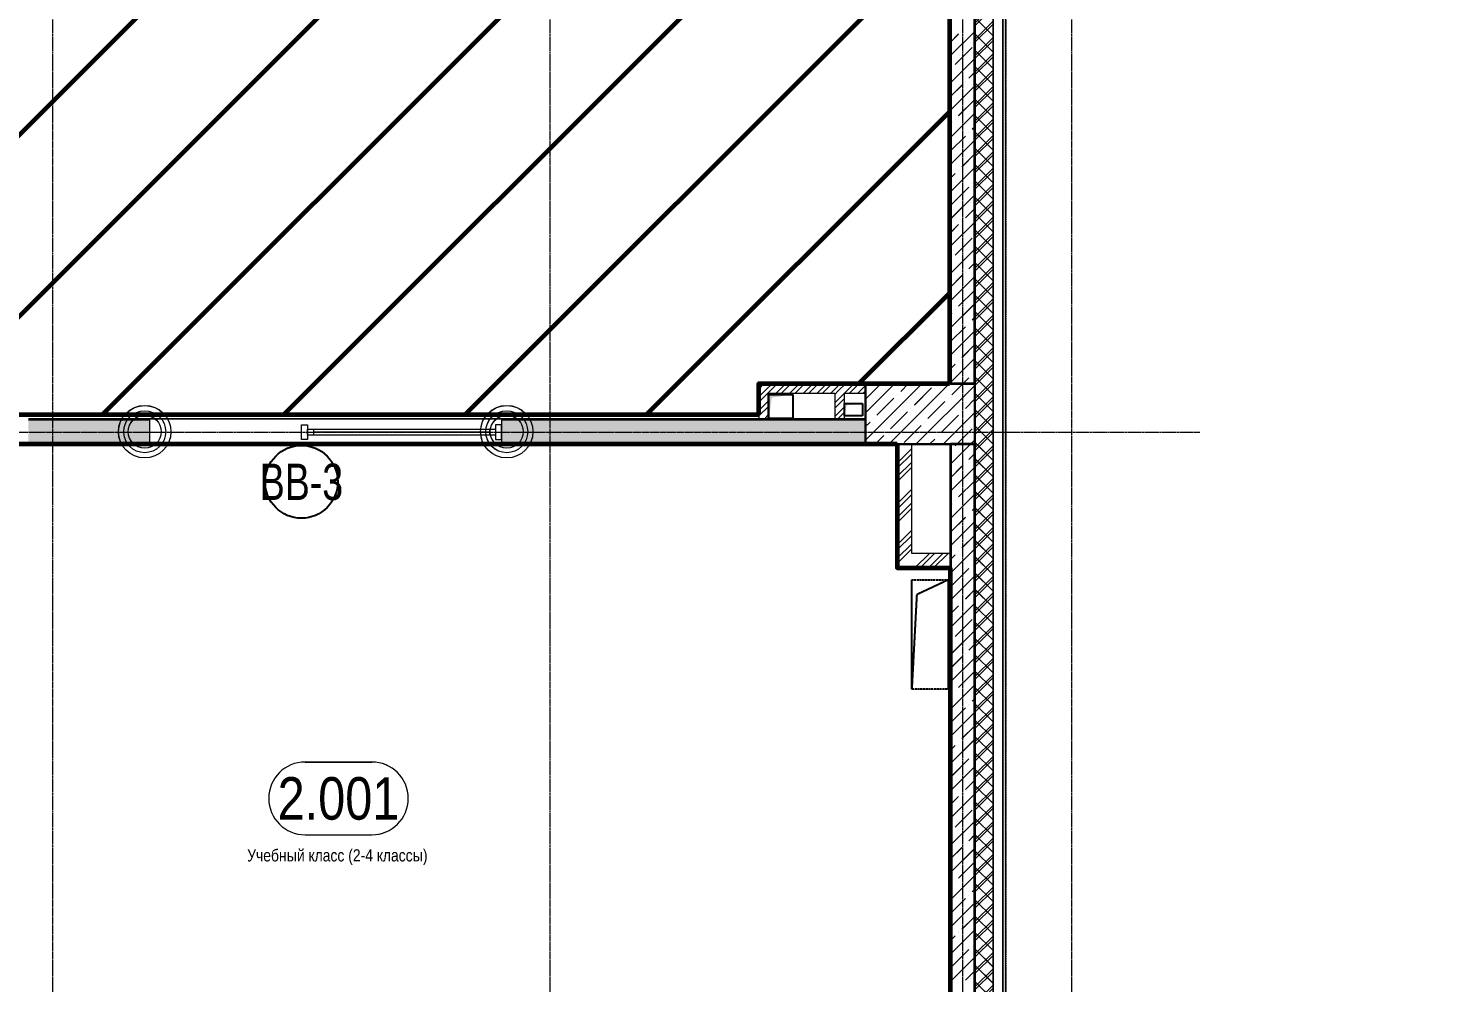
# Model space of a CAD drawing. Header units: millimetres. Extents: x 470010 to 1231400, y -134005 to 421770.
# Drawn here: x 692774 to 704503, y -76850 to -68983 of the extents above; entities that cross this region are included whole.
import ezdxf
from ezdxf.enums import TextEntityAlignment as Align

# ---------------------------------------------------------------- set-up
doc = ezdxf.new("R2010")
doc.units = ezdxf.units.MM
for name, pattern in [('CENTER2', [28.575, 19.05, -3.175, 3.175, -3.175]), ('DASHED', [19.05, 12.7, -6.35]), ('HIDDEN', [9.525, 6.35, -3.175]), ('HIDDEN2', [4.7625, 3.175, -1.5875])]:
    doc.linetypes.add(name, pattern=pattern)
doc.layers.get('Defpoints').update_dxf_attribs({"color": 140})
for name, color, linetype, lineweight in [('0) шп потолок', 3, 'Continuous', 60), ('АР_Area', 5, 'Continuous', 5), ('АР_Витраж', 4, 'Continuous', 13), ('АР_Витраж марка', 140, 'Continuous', 9), ('АР_Колонны', 70, 'Continuous', 30), ('АР_Стены ЖБ', 7, 'Continuous', 35), ('АР_Стены кирпич', 32, 'Continuous', 20), ('АР_Стены ПЕНОблок', 52, 'Continuous', 20), ('АР_Тонкая', 254, 'Continuous', 5), ('АР_Утеплитель', 31, 'Continuous', 0), ('АР_Штриховка', 8, 'Continuous', 0)]:
    doc.layers.add(name, color=color, linetype=linetype, lineweight=lineweight)
doc.layers.add('АР_Делит', color=120, linetype='Continuous', lineweight=0, plot=False)
doc.layers.add('РД_Проем', color=230, linetype='Continuous', lineweight=0, plot=False)
doc.layers.add('РД_Витраж_вн', color=7, linetype='Continuous', true_color=0x148aff)
doc.layers.add('РД_Оси_100', color=7, linetype='Continuous', lineweight=0, true_color=0x525252)
doc.layers.add('РД_проем_инж перемыч_фахверк', color=7, linetype='Continuous', lineweight=18, true_color=0xff1f1f)
doc.styles.add('Arial_09', font='ARIALN.TTF', dxfattribs={"width": 0.9})
doc.styles.add('style1', font='ARIALN.TTF')
pattern_1 = [(45, (602274.53, -216024.49), (-56.1266, 56.1266), [])]
pattern_2 = [(45, (-63444.08, -115658.25), (-56.1266, 56.1266), [])]

# ---------------------------------------------------------------- blocks, each defined once
blk = doc.blocks.new('СОШ_2200_АР_ОСИ_М100_28.05.24')
at = {"layer": 'АР_Делит', "color": 251, "linetype": 'DASHED', "true_color": 0x636466}
blk.add_lwpolyline([(114955, 135155), (114955, -355), (93595.036, -355), (93595.036, 13855), (94145, 13855), (94145, 68320), (66055, 68320), (66055, 13857.73), (83455, 13857.73), (83455, -355), (45245, -355), (45245, 13145), (44695, 13145), (44695, 26755), (45245, 26755), (45245, 68320), (20455, 68320), (20455, 26755), (27955, 26755), (27955, 13145), (-355, 13145), (-355, 100855)], dxfattribs=at)
at = {"layer": 'РД_Оси_100', "color": 251, "linetype": 'CENTER2', "true_color": 0x636466}
for p, q in [((20100, -6155), (20100, 139938.679)), ((24200, -6155), (24200, 139938.679)), ((27600, -6155), (27600, 139938.679)), ((-5954.958, 21300), (29555, 21300))]:
    blk.add_line(p, q, dxfattribs=at)
blk.add_lwpolyline([(28500, -6155), (28500, 139938.679)], dxfattribs=at)
blk = doc.blocks.new('MOK-МаркаПом_овал_ареал')
for p, q in [((-2.75, 3), (2.75, 3)), ((-2.75, -3), (2.75, -3))]:
    blk.add_line(p, q)
for centre, radius, start, end in [((-2.75, 0), 3, 90, 270), ((2.75, 0), 3, 270, 90), ((-3.75, 0), 3.5, 0, 0.001)]:
    blk.add_arc(centre, radius, start, end)
at = {"color": 0, "style": 'style1'}
blk.add_attdef('АР-ПОМЕЩЕНИЕ:НОМЕР', text='', height=3.5, dxfattribs=at).set_placement((0, 0), align=Align.MIDDLE)
at = {"layer": 'Defpoints', "color": 2, "style": 'style1'}
blk.add_attdef('АР-ПОМЕЩЕНИЕ:НАИМЕНОВАНИЕ', text='', height=1, dxfattribs=at).set_placement((-0.09, -4.81), align=Align.MIDDLE)
blk = doc.blocks.new('МаркаВитража1')
at = {"layer": 'Defpoints'}
blk.add_circle((0, 0), 3, dxfattribs=at)
at = {"color": 0, "linetype": 'ByBlock', "lineweight": -2, "style": 'Arial_09', "width": 0.9}
blk.add_attdef('АР-ОКНО:НАИМЕНОВАНИЕ', text='', height=3, dxfattribs=at).set_placement((0, 0), align=Align.MIDDLE)
blk = doc.blocks.new('A$C9108343f')
at = {"layer": 'АР_Штриховка', "linetype": 'Continuous', "lineweight": 0, "true_color": 0x000000}
h = blk.add_hatch(dxfattribs=at)
h.set_pattern_fill('ANSI37', color=18, scale=30, angle=-360, style=0)
h.set_pattern_definition([(45, (-63444.08, -115658.25), (-67.35192, 67.35192), []), (135, (-63444.08, -115658.25), (-67.35192, -67.35192), [])])
h.paths.add_polyline_path([(35005, 32755), (34855, 32755), (34855, 20155), (35005, 20005)], flags=0)
h = blk.add_hatch(dxfattribs=at)
h.set_pattern_fill('_U', color=18, angle=-360, style=0, pattern_type=0)
h.set_pattern_definition([(7e-12, (-63444.0831, -115658.2497), (4e-17, 1), [])])
h.paths.add_polyline_path([(35110, 32755), (35085, 32755), (35085, 19925), (35110, 19900)], flags=0)
at = {"layer": 'АР_Штриховка', "linetype": 'Continuous', "lineweight": 0, "ltscale": 0.5, "true_color": 0x000000}
h = blk.add_hatch(dxfattribs=at)
h.set_pattern_fill('ANSI31', color=18, scale=25, angle=-360, style=0)
h.set_pattern_definition(pattern_2)
h.paths.add_polyline_path([(33156, 28375), (33076, 28455), (33076, 28165), (33156, 28165)], flags=0)
h = blk.add_hatch(dxfattribs=at)
h.set_pattern_fill('ANSI31', color=18, scale=25, style=0)
h.set_pattern_definition([(45, (-63444.08, -115658.25), (-56.1266, 56.1266), [])])
h.paths.add_polyline_path([(33955, 28375), (33955, 28455), (33700, 28455), (33727, 28395), (33780, 28375)], flags=0)
h.paths.add_polyline_path([(33700, 28375), (33727, 28395), (33700, 28455), (33076, 28455), (33156, 28375)], flags=0)
h = blk.add_hatch(dxfattribs=at)
h.set_pattern_fill('ANSI31', color=18, scale=25, angle=-360, style=0)
h.set_pattern_definition(pattern_2)
h.paths.add_polyline_path([(33780, 28375), (33727, 28395), (33700, 28375), (33700, 28165), (33780, 28165)], flags=0)
at = {"layer": 'АР_Штриховка', "linetype": 'Continuous', "lineweight": 0, "true_color": 0x000000}
h = blk.add_hatch(dxfattribs=at)
h.set_pattern_fill('AR-CONC', color=18, angle=45, style=0)
h.set_pattern_definition([(95, (-63444.08, -115658.25), (140.09465, 117.55338), [19.05, -209.55]), (40, (-63444.08, -115658.25), (-160.01845, 110.17673), [15.24, -167.64058]), (145.45144, (-63432.4, -115648.45), (-19.9238, 227.7301), [16.19, -178.09024]), (91.1842, (-63480, -115622.33), (221.41024, 161.9534), [28.575, -314.325]), (141.63556, (-63461.55, -115608.83), (-7.0866, 342.82676), [24.28502, -267.1356]), (36.18415, (-63480, -115622.33), (-7.0866, 342.82676), [22.85997, -251.45973]), (66, (-63453.06, -115613.35), (179.51998, 34.89515), [19.05, -209.55]), (11, (-63453.06, -115613.35), (-86.53993, 173.9412), [15.24, -167.64]), (116.45144, (-63438.1, -115610.44), (92.98005, 208.83634), [16.19, -178.08994]), (82.5, (-63444.08, -115658.25), (-57.60547, 61.973414), [0, -165.608, 0, -170.18, 0, -168.275]), (52.5, (-63444.08, -115658.25), (-23.589727, 118.087), [0, -97.028, 0, -161.798, 0, -64.135]), (12.5, (-63484.135, -115698.3), (99.927863, 91.826196), [0, -63.5, 0, -198.12, 0, -262.89]), (2.5, (-63502.1, -115716.26), (86.763904, 122.72239), [0, -82.55, 0, -131.572, 0, -186.69])])
h.paths.add_polyline_path([(27055, 28155), (27055, 27955), (28055, 27955), (28055, 28155)], flags=0)
h.paths.add_polyline_path([(30955, 28155), (30955, 27955), (33955, 27955), (33955, 28155)], flags=0)
h = blk.add_hatch(dxfattribs=at)
h.set_pattern_fill('ANSI32', color=18, scale=25, style=0)
h.set_pattern_definition([(45, (-63444.08, -115658.25), (-168.3798, 168.3798), []), (45, (-63331.83, -115658.25), (-168.3798, 168.3798), [])])
h.paths.add_polyline_path([(34215, 26935), (34335, 27055), (34335, 27955), (34215, 27955)], flags=0)
h = blk.add_hatch(dxfattribs=at)
h.set_pattern_fill('ANSI32', color=18, scale=25, angle=360, style=0)
h.set_pattern_definition([(45, (-63444.08, -115658.25), (-168.3798, 168.3798), []), (45, (-63331.83, -115658.25), (-168.3798, 168.3798), [])])
h.paths.add_polyline_path([(34655, 26935), (34655, 27055), (34335, 27055), (34215, 26935)], flags=0)
at = {"color": 18, "linetype": 'Continuous', "true_color": 0x000000}
for p, q in [((33156, 28166), (33156, 28366)), ((33156, 28366), (33356, 28366)), ((33156, 28166), (33156, 28366)), ((33156, 28366), (33356, 28366)), ((33356, 28366), (33356, 28166)), ((33356, 28366), (33356, 28166)), ((33780, 28190), (33780, 28290)), ((33780, 28290), (33930, 28290)), ((33780, 28190), (33780, 28290)), ((33780, 28290), (33930, 28290)), ((33930, 28290), (33930, 28190)), ((33930, 28290), (33930, 28190)), ((33356, 28166), (33156, 28166)), ((33356, 28166), (33156, 28166)), ((33930, 28190), (33780, 28190)), ((33930, 28190), (33780, 28190))]:
    blk.add_line(p, q, dxfattribs=at)
at = {"color": 18, "linetype": 'HIDDEN', "ltscale": 0.07, "true_color": 0x000000}
for p, q in [((34335, 26836), (34635, 26836)), ((34335, 25936), (34335, 26836)), ((34335, 26836), (34635, 26836)), ((34335, 25936), (34335, 26836)), ((34635, 26836), (34376, 26714)), ((34635, 26836), (34376, 26714)), ((34635, 26836), (34635, 25936)), ((34635, 26836), (34635, 25936)), ((34376, 26714), (34335, 25936)), ((34376, 26714), (34335, 25936)), ((34635, 25936), (34335, 25936)), ((34635, 25936), (34335, 25936))]:
    blk.add_line(p, q, dxfattribs=at)
at = {"color": 18, "linetype": 'Continuous', "true_color": 0x000000}
for points in [[(33156, 28166), (33156, 28366), (33182, 28339), (33356, 28366)], [(33156, 28166), (33156, 28366), (33182, 28339), (33356, 28366)], [(33780, 28190), (33780, 28290), (33800, 28276), (33930, 28290)], [(33780, 28190), (33780, 28290), (33800, 28276), (33930, 28290)]]:
    blk.add_solid(points, dxfattribs=at)
at = {"layer": '0) шп потолок'}
for points in [[(34645, 32155), (34645, 28455)], [(33076, 28198), (33076, 28455), (34645, 28455)], [(33076, 28198), (18455, 28198)], [(34215, 27955), (24855, 27955), (24855, 20375), (33955, 20375)], [(34215, 27955), (34215, 26935), (34655, 26935)], [(34655, 20655), (34655, 26935)]]:
    blk.add_lwpolyline(points, dxfattribs=at)
at = {"layer": 'АР_Витраж', "color": 18, "linetype": 'Continuous', "lineweight": 5, "true_color": 0x000000}
for p, q in [((30955, 28165), (29305, 28165)), ((30955, 27945), (29305, 27945))]:
    blk.add_line(p, q, dxfattribs=at)
at = {"layer": 'АР_Витраж', "color": 18, "linetype": 'Continuous', "lineweight": 15, "true_color": 0x000000}
for p, q in [((29405, 28080), (29405, 28030)), ((30855, 28055), (29405, 28055)), ((30855, 28080), (30855, 28030))]:
    blk.add_line(p, q, dxfattribs=at)
for points in [[(29355, 27995), (29305, 27995), (29305, 28115), (29355, 28115)], [(30905, 28080), (30905, 28030), (29355, 28030), (29355, 28080)], [(30905, 27995), (30955, 27995), (30955, 28115), (30905, 28115)]]:
    blk.add_lwpolyline(points, close=True, dxfattribs=at)
at = {"layer": 'АР_Делит', "color": 18, "true_color": 0x000000}
for centre, radius in [((28013, 28058), 216), ((30997, 28058), 216), ((28013, 28058), 173), ((28013, 28058), 136), ((30997, 28058), 173), ((30997, 28058), 136)]:
    blk.add_circle(centre, radius, dxfattribs=at)
at = {"layer": 'АР_Колонны', "color": 18, "linetype": 'HIDDEN2', "lineweight": 25, "true_color": 0x000000}
for p, q in [((33955, 28455), (34855, 28455)), ((33955, 27955), (33955, 28455)), ((34855, 28455), (34855, 27955)), ((34855, 27955), (33955, 27955))]:
    blk.add_line(p, q, dxfattribs=at)
at = {"layer": 'АР_Колонны', "color": 18, "linetype": 'Continuous', "lineweight": 15, "true_color": 0x000000}
for p, q in [((33955, 28455), (33955, 27955)), ((34855, 28455), (33955, 28455)), ((34855, 28455), (33955, 28455)), ((33955, 28455), (33955, 27955)), ((34855, 27955), (34855, 28455)), ((34855, 27955), (34855, 28455)), ((33955, 27955), (34855, 27955)), ((33955, 27955), (34855, 27955))]:
    blk.add_line(p, q, dxfattribs=at)
at = {"layer": 'АР_Стены ЖБ', "color": 18, "linetype": 'Continuous', "lineweight": 35, "true_color": 0x000000}
for p, q in [((34655, 32755), (34655, 28455)), ((34855, 28455), (34855, 32755)), ((34655, 28455), (34855, 28455)), ((34855, 27955), (34655, 27955)), ((34655, 27955), (34655, 20655)), ((34855, 20655), (34855, 27955))]:
    blk.add_line(p, q, dxfattribs=at)
at = {"layer": 'АР_Стены ЖБ', "color": 18, "linetype": 'Continuous', "lineweight": 30, "true_color": 0x000000}
for p, q in [((34855, 28455), (33955, 28455)), ((33955, 28455), (33955, 27955)), ((34855, 27955), (34855, 28455)), ((33955, 27955), (34855, 27955))]:
    blk.add_line(p, q, dxfattribs=at)
at = {"layer": 'АР_Стены кирпич', "color": 18, "linetype": 'Continuous', "lineweight": 20, "true_color": 0x000000}
for p, q in [((34335, 27955), (34215, 27955)), ((34215, 27955), (34215, 26935)), ((34335, 27055), (34335, 27955)), ((34655, 27055), (34335, 27055)), ((34655, 26935), (34655, 27055)), ((34215, 26935), (34655, 26935))]:
    blk.add_line(p, q, dxfattribs=at)
at = {"layer": 'АР_Стены ПЕНОблок', "color": 18, "linetype": 'Continuous', "lineweight": 20, "true_color": 0x000000}
for p, q in [((33076, 28455), (33076, 28165)), ((33700, 28455), (33076, 28455)), ((33955, 28455), (33700, 28455)), ((33955, 28375), (33955, 28455)), ((33156, 28165), (33156, 28375)), ((33156, 28375), (33700, 28375)), ((33700, 28375), (33700, 28165)), ((33780, 28375), (33955, 28375)), ((33780, 28165), (33780, 28375)), ((28055, 28155), (27055, 28155)), ((28055, 27955), (28055, 28155)), ((30955, 28155), (30955, 27955)), ((33955, 28155), (30955, 28155)), ((33076, 28165), (33156, 28165)), ((33700, 28165), (33780, 28165)), ((33955, 27955), (33955, 28155)), ((27055, 27955), (28055, 27955)), ((30955, 27955), (33955, 27955))]:
    blk.add_line(p, q, dxfattribs=at)
at = {"layer": 'АР_Тонкая', "color": 18, "linetype": 'Continuous', "lineweight": 5, "true_color": 0x000000}
for p, q in [((35005, 32755), (35005, 20005)), ((35085, 19925), (35085, 32755)), ((35085, 32755), (35085, 19925)), ((35110, 19900), (35110, 32755))]:
    blk.add_line(p, q, dxfattribs=at)
at = {"layer": 'АР_Тонкая', "color": 18, "linetype": 'Continuous', "lineweight": 0, "true_color": 0x000000}
for p, q in [((28055, 28165), (27055, 28165)), ((27055, 28155), (28055, 28155)), ((28055, 28155), (28055, 28165)), ((30955, 28165), (30955, 28155)), ((33955, 28165), (30955, 28165)), ((30955, 28155), (33955, 28155)), ((33955, 28155), (33955, 28165)), ((28055, 27955), (27055, 27955)), ((27055, 27945), (28055, 27945)), ((28055, 27945), (28055, 27955)), ((30955, 27955), (30955, 27945)), ((33955, 27955), (30955, 27955)), ((30955, 27945), (33955, 27945)), ((33955, 27945), (33955, 27955))]:
    blk.add_line(p, q, dxfattribs=at)
at = {"layer": 'АР_Утеплитель', "color": 18, "linetype": 'Continuous', "lineweight": 0, "true_color": 0x000000}
for p, q in [((34855, 32755), (34855, 20155)), ((35005, 20005), (35005, 32755))]:
    blk.add_line(p, q, dxfattribs=at)
at = {"layer": 'АР_Штриховка', "color": 18, "linetype": 'Continuous', "lineweight": 5, "true_color": 0x000000}
for p, q in [((34655, 31159), (34855, 31359)), ((34655, 31271), (34721, 31337)), ((34749, 31365), (34749, 31365)), ((34693, 31085), (34834, 31225)), ((34655, 30934), (34855, 31134)), ((34665, 31057), (34665, 31057)), ((34806, 30972), (34855, 31022)), ((34655, 30822), (34749, 30916)), ((34655, 30710), (34855, 30910)), ((34777, 30944), (34777, 30944)), ((34721, 30664), (34855, 30797)), ((34655, 30485), (34855, 30685)), ((34693, 30636), (34693, 30636)), ((34655, 30597), (34665, 30608)), ((34806, 30523), (34806, 30523)), ((34834, 30552), (34855, 30573)), ((34655, 30373), (34777, 30495)), ((34655, 30261), (34855, 30461)), ((34749, 30243), (34855, 30348)), ((34655, 30036), (34855, 30236)), ((34655, 30148), (34693, 30187)), ((34721, 30215), (34721, 30215)), ((34665, 29934), (34806, 30074)), ((34834, 30103), (34834, 30103)), ((34655, 29812), (34855, 30012)), ((34749, 29794), (34749, 29794)), ((34777, 29822), (34855, 29899)), ((34655, 29587), (34855, 29787)), ((34655, 29699), (34721, 29766)), ((34655, 29363), (34855, 29563)), ((34693, 29513), (34834, 29654)), ((34665, 29485), (34665, 29485)), ((34806, 29401), (34855, 29450)), ((34655, 29250), (34749, 29345)), ((34655, 29138), (34855, 29338)), ((34777, 29373), (34777, 29373)), ((34721, 29092), (34855, 29226)), ((34655, 28914), (34855, 29114)), ((34655, 29026), (34665, 29036)), ((34693, 29064), (34693, 29064)), ((34834, 28980), (34855, 29001)), ((34655, 28801), (34777, 28924)), ((34655, 28689), (34855, 28889)), ((34806, 28952), (34806, 28952)), ((34749, 28671), (34855, 28777)), ((34655, 28465), (34855, 28665)), ((34721, 28643), (34721, 28643)), ((34655, 28577), (34693, 28615)), ((34758, 28455), (34806, 28503)), ((34834, 28531), (34834, 28531)), ((33955, 28438), (33972, 28455)), ((33955, 28214), (34196, 28455)), ((33955, 27989), (34421, 28455)), ((33955, 28326), (34076, 28447)), ((34145, 27955), (34645, 28455)), ((34244, 28391), (34309, 28455)), ((34357, 28278), (34497, 28419)), ((34370, 27955), (34855, 28440)), ((34525, 28447), (34525, 28447)), ((34665, 28363), (34758, 28455)), ((34048, 28194), (34188, 28335)), ((34216, 28363), (34216, 28363)), ((34469, 28166), (34609, 28306)), ((34637, 28335), (34637, 28335)), ((34777, 28250), (34855, 28328)), ((34020, 28166), (34020, 28166)), ((34160, 28082), (34300, 28222)), ((34328, 28250), (34328, 28250)), ((34581, 28054), (34721, 28194)), ((34594, 27955), (34855, 28216)), ((34749, 28222), (34749, 28222)), ((33955, 28101), (33992, 28138)), ((34132, 28054), (34132, 28054)), ((34272, 27970), (34413, 28110)), ((34441, 28138), (34441, 28138)), ((34707, 27955), (34834, 28082)), ((34033, 27955), (34104, 28026)), ((34482, 27955), (34525, 27998)), ((34553, 28026), (34553, 28026)), ((34655, 27791), (34819, 27955)), ((34693, 27942), (34707, 27955)), ((34819, 27955), (34855, 27991)), ((34665, 27914), (34665, 27914)), ((34777, 27801), (34777, 27801)), ((34806, 27829), (34855, 27879)), ((34655, 27679), (34749, 27773)), ((34655, 27567), (34855, 27767)), ((34721, 27521), (34855, 27654)), ((34655, 27342), (34855, 27542)), ((34655, 27454), (34665, 27465)), ((34693, 27493), (34693, 27493)), ((34655, 27230), (34777, 27352)), ((34806, 27380), (34806, 27380)), ((34834, 27408), (34855, 27430)), ((34655, 27118), (34855, 27318)), ((34749, 27100), (34855, 27205)), ((34655, 26893), (34855, 27093)), ((34655, 27005), (34693, 27044)), ((34721, 27072), (34721, 27072)), ((34655, 26669), (34855, 26869)), ((34665, 26791), (34806, 26931)), ((34834, 26959), (34834, 26959)), ((34777, 26679), (34855, 26756)), ((34655, 26444), (34855, 26644)), ((34749, 26651), (34749, 26651)), ((34655, 26556), (34721, 26623)), ((34693, 26370), (34834, 26510)), ((34655, 26220), (34855, 26420)), ((34665, 26342), (34665, 26342)), ((34806, 26258), (34855, 26307)), ((34655, 26107), (34749, 26202)), ((34655, 25995), (34855, 26195)), ((34777, 26230), (34777, 26230)), ((34721, 25949), (34855, 26083)), ((34655, 25771), (34855, 25971)), ((34655, 25883), (34665, 25893)), ((34693, 25921), (34693, 25921)), ((34806, 25809), (34806, 25809)), ((34834, 25837), (34855, 25858)), ((34655, 25658), (34777, 25781)), ((34655, 25546), (34855, 25746)), ((34749, 25528), (34855, 25634)), ((34655, 25322), (34855, 25522)), ((34655, 25434), (34693, 25472)), ((34721, 25500), (34721, 25500)), ((34665, 25220), (34806, 25360)), ((34834, 25388), (34834, 25388)), ((34655, 25097), (34855, 25297)), ((34777, 25107), (34855, 25185)), ((34655, 24873), (34855, 25073)), ((34655, 24985), (34721, 25051)), ((34749, 25079), (34749, 25079)), ((34693, 24799), (34834, 24939)), ((34655, 24648), (34855, 24848)), ((34665, 24771), (34665, 24771)), ((34777, 24658), (34777, 24658)), ((34806, 24686), (34855, 24736)), ((34655, 24536), (34749, 24630)), ((34655, 24423), (34855, 24623)), ((34655, 24199), (34855, 24399)), ((34721, 24378), (34855, 24511)), ((34655, 24311), (34665, 24321)), ((34693, 24350), (34693, 24350)), ((34834, 24265), (34855, 24287)), ((34655, 24087), (34777, 24209)), ((34655, 23974), (34855, 24174)), ((34806, 24237), (34806, 24237)), ((34749, 23957), (34855, 24062)), ((34655, 23750), (34855, 23950)), ((34721, 23929), (34721, 23929)), ((34655, 23862), (34693, 23901)), ((34834, 23816), (34834, 23816)), ((34655, 23525), (34855, 23725)), ((34665, 23648), (34806, 23788)), ((34777, 23536), (34855, 23613))]:
    blk.add_line(p, q, dxfattribs=at)
at = {"layer": 'РД_Витраж_вн', "color": 18, "linetype": 'Continuous', "lineweight": 15, "true_color": 0x000000}
for p, q in [((28055, 28165), (30955, 28165)), ((28055, 27945), (30955, 27945))]:
    blk.add_line(p, q, dxfattribs=at)
at = {"layer": 'РД_Проем', "color": 18, "linetype": 'Continuous', "lineweight": 15, "true_color": 0x000000}
for p, q in [((28055, 28165), (30955, 28165)), ((28055, 27945), (30955, 27945))]:
    blk.add_line(p, q, dxfattribs=at)
at = {"layer": 'РД_проем_инж перемыч_фахверк', "color": 18, "linetype": 'Continuous', "lineweight": 15, "true_color": 0x000000}
for p, q in [((30955, 28165), (28055, 28165)), ((30955, 27945), (28055, 27945))]:
    blk.add_line(p, q, dxfattribs=at)
at = {"layer": 'АР_Area', "color": 18, "linetype": 'Continuous', "lineweight": 15, "true_color": 0x000000, "xscale": 100, "yscale": 100, "zscale": 100}
blk.add_blockref('MOK-МаркаПом_овал_ареал', (29610, 25035), dxfattribs=at).add_auto_attribs({'АР-ПОМЕЩЕНИЕ:НОМЕР': '2.001', 'АР-ПОМЕЩЕНИЕ:НАИМЕНОВАНИЕ': 'Учебный класс (2-4 классы)'})
at = {"layer": 'АР_Витраж марка', "color": 18, "linetype": 'Continuous', "lineweight": 15, "true_color": 0x000000, "xscale": 100, "yscale": 100, "zscale": 100}
blk.add_blockref('МаркаВитража1', (29305, 27645), dxfattribs=at).add_auto_attribs({'АР-ОКНО:НАИМЕНОВАНИЕ': 'ВВ-3'})
at = {"layer": 'РД_Оси_100'}
blk.add_blockref('СОШ_2200_АР_ОСИ_М100_28.05.24', (7155, 6755), dxfattribs=at)
at = {"layer": 'Defpoints', "color": 18, "true_color": 0x000000, "style": 'style1'}
for p in [(143949, 316089), (143975, 281640), (143890, 273245), (143840, 264277), (143968, 254892), (12252, 104178), (12383, 96023)]:
    blk.add_attdef('АР-ПОМЕЩЕНИЕ:НАИМЕНОВАНИЕ', text='', height=100, dxfattribs=at).set_placement(p, align=Align.MIDDLE)
at = {"layer": 'Defpoints', "color": 18, "true_color": 0x000000, "style": 'style1', "flags": 8}
for p in [(143951, 279099), (143848, 269251), (143875, 260094), (144050, 250825), (163419, 238153), (155897, 237966), (183037, 237966), (143343, 237876)]:
    blk.add_attdef('АР-ПОМЕЩЕНИЕ:НАИМЕНОВАНИЕ', text='', height=100, dxfattribs=at).set_placement(p, align=Align.MIDDLE)

msp = doc.modelspace()

# ---------------------------------------------------------------- hatches: boundary and pattern name
at = {"layer": '0) шп потолок'}
h = msp.add_hatch(dxfattribs=at)
h.set_pattern_fill('ANSI31', color=3, scale=333)
h.paths.add_polyline_path([(700363.966, -68211.242), (700363.966, -67611.242), (699673.57, -67611.242), (699673.57, -67311.242), (695193.57, -67311.242), (695193.57, -68210.434), (694903.511, -68210.544), (693273.563, -68211.166), (693073.563, -68211.242), (692873.57, -68211.242), (691173.57, -68211.242), (684173.57, -68211.242), (684173.57, -68011.242), (684173.57, -65811.242), (684173.57, -65611.242), (684173.57, -64311.242), (684173.57, -59911.242), (684823.57, -59911.242), (684823.57, -59691.242), (685063.57, -59691.242), (685063.57, -57531.242), (684493.57, -57531.242), (684493.57, -54921.242), (681503.566, -54921.242), (681503.566, -57531.242), (680783.57, -57531.242), (680783.57, -58211.242), (680783.57, -58511.242), (680783.57, -61411.242), (680783.57, -61911.242), (680783.57, -62811.242), (680783.57, -66801.242), (680773.57, -67021.242), (679573.57, -67021.242), (672993.57, -67021.242), (672993.57, -67611.257), (672973.57, -67597.767), (672973.57, -70161.242), (672993.57, -70161.242), (672993.57, -70351.242), (673213.57, -70351.242), (673213.57, -70701.242), (679573.57, -70701.242), (679573.57, -70421.242), (680773.57, -70421.242), (680774.132, -70421.242), (680774.132, -70734.234), (680773.57, -70734.796), (680773.57, -72201.242), (682173.57, -72201.242), (684173.57, -72201.242), (684173.57, -72168.693), (698794.179, -72168.693), (698794.179, -71911.242), (699673.57, -71911.242), (699673.57, -71911.242), (700363.966, -71911.242)])
h.paths.add_polyline_path([(684404.826, -59899.073), (684791.115, -59899.073), (684791.115, -59598.459), (684404.826, -59598.459)], flags=24)
at = {"layer": 'АР_Штриховка', "linetype": 'Continuous', "lineweight": 0, "true_color": 0x000000}
h = msp.add_hatch(dxfattribs=at)
h.set_pattern_fill('ANSI37', color=18, scale=30, angle=-360, style=0)
h.set_pattern_definition([(45, (602274.53, -216024.49), (-67.35192, 67.35192), []), (135, (602274.53, -216024.49), (-67.35192, -67.35192), [])])
h.paths.add_polyline_path([(700723.57, -67611.242), (700573.57, -67611.242), (700573.57, -80211.242), (700723.57, -80361.242)], flags=0)
h = msp.add_hatch(dxfattribs=at)
h.set_pattern_fill('_U', color=18, angle=-360, style=0, pattern_type=0)
h.set_pattern_definition([(7e-12, (602274.5291, -216024.4918), (4e-17, 1), [])])
h.paths.add_polyline_path([(700828.57, -67611.242), (700803.57, -67611.242), (700803.57, -80441.242), (700828.57, -80466.242)], flags=0)
at = {"layer": 'АР_Штриховка', "linetype": 'Continuous', "lineweight": 0, "ltscale": 0.5, "true_color": 0x000000}
h = msp.add_hatch(dxfattribs=at)
h.set_pattern_fill('ANSI31', color=18, scale=25, angle=-360, style=0)
h.set_pattern_definition(pattern_1)
h.paths.add_polyline_path([(698874.179, -71991.242), (698794.179, -71911.242), (698794.179, -72201.242), (698874.179, -72201.242)], flags=0)
h = msp.add_hatch(dxfattribs=at)
h.set_pattern_fill('ANSI31', color=18, scale=25, style=0)
h.set_pattern_definition([(45, (602274.53, -216024.49), (-56.1266, 56.1266), [])])
h.paths.add_polyline_path([(699673.57, -71991.242), (699673.57, -71911.242), (699418.57, -71911.242), (699445.237, -71971.242), (699498.57, -71991.242)], flags=0)
h.paths.add_polyline_path([(699418.57, -71991.242), (699445.237, -71971.242), (699418.57, -71911.242), (698794.179, -71911.242), (698874.179, -71991.242)], flags=0)
h = msp.add_hatch(dxfattribs=at)
h.set_pattern_fill('ANSI31', color=18, scale=25, angle=-360, style=0)
h.set_pattern_definition(pattern_1)
h.paths.add_polyline_path([(699498.57, -71991.242), (699445.237, -71971.242), (699418.57, -71991.242), (699418.57, -72201.242), (699498.57, -72201.242)], flags=0)
at = {"layer": 'АР_Штриховка', "linetype": 'Continuous', "lineweight": 0, "true_color": 0x000000}
h = msp.add_hatch(dxfattribs=at)
h.set_pattern_fill('AR-CONC', color=18, angle=45, style=0)
h.set_pattern_definition([(95, (602274.53, -216024.49), (140.09465, 117.55338), [19.05, -209.55]), (40, (602274.53, -216024.5), (-160.01845, 110.17673), [15.24, -167.64058]), (145.45144, (602286.2, -216014.7), (-19.9238, 227.7301), [16.19, -178.09024]), (91.1842, (602238.6, -215988.57), (221.41024, 161.9534), [28.575, -314.325]), (141.63556, (602257.06, -215975.07), (-7.0866, 342.82676), [24.28502, -267.1356]), (36.18415, (602238.6, -215988.57), (-7.0866, 342.82676), [22.85997, -251.45973]), (66, (602265.55, -215979.59), (179.51998, 34.89515), [19.05, -209.55]), (11, (602265.55, -215979.59), (-86.53993, 173.9412), [15.24, -167.64]), (116.45144, (602280.51, -215976.68), (92.98005, 208.83634), [16.19, -178.08994]), (82.5, (602274.53, -216024.49), (-57.60547, 61.973414), [0, -165.608, 0, -170.18, 0, -168.275]), (52.5, (602274.53, -216024.49), (-23.589727, 118.087), [0, -97.028, 0, -161.798, 0, -64.135]), (12.5, (602234.48, -216064.544), (99.927863, 91.826196), [0, -63.5, 0, -198.12, 0, -262.89]), (2.5, (602216.52, -216082.5), (86.763904, 122.72239), [0, -82.55, 0, -131.572, 0, -186.69])])
h.paths.add_polyline_path([(692773.57, -72211.242), (692773.57, -72411.242), (693773.57, -72411.242), (693773.57, -72211.242)], flags=0)
h.paths.add_polyline_path([(696673.57, -72211.242), (696673.57, -72411.242), (699673.57, -72411.242), (699673.57, -72211.242)], flags=0)
h = msp.add_hatch(dxfattribs=at)
h.set_pattern_fill('ANSI32', color=18, scale=25, style=0)
h.set_pattern_definition([(45, (602274.53, -216024.5), (-168.3798, 168.3798), []), (45, (602386.78, -216024.5), (-168.3798, 168.3798), [])])
h.paths.add_polyline_path([(699933.57, -73431.242), (700053.57, -73311.242), (700053.57, -72411.242), (699933.57, -72411.242)], flags=0)
h = msp.add_hatch(dxfattribs=at)
h.set_pattern_fill('ANSI32', color=18, scale=25, angle=360, style=0)
h.set_pattern_definition([(45, (602274.53, -216024.5), (-168.3798, 168.3798), []), (45, (602386.78, -216024.5), (-168.3798, 168.3798), [])])
h.paths.add_polyline_path([(700373.57, -73431.242), (700373.57, -73311.242), (700053.57, -73311.242), (699933.57, -73431.242)], flags=0)

# ---------------------------------------------------------------- linework, layer by layer
at = {"color": 18, "linetype": 'Continuous', "true_color": 0x000000}
for p, q in [((698874.179, -72200.273), (698874.179, -72000.273)), ((698874.179, -72000.273), (699074.179, -72000.273)), ((698874.179, -72200.273), (698874.179, -72000.273)), ((698874.179, -72000.273), (699074.179, -72000.273)), ((699074.179, -72000.273), (699074.179, -72200.273)), ((699074.179, -72000.273), (699074.179, -72200.273)), ((699498.57, -72176.242), (699498.57, -72076.242)), ((699498.57, -72076.242), (699648.57, -72076.242)), ((699498.57, -72176.242), (699498.57, -72076.242)), ((699498.57, -72076.242), (699648.57, -72076.242)), ((699648.57, -72076.242), (699648.57, -72176.242)), ((699648.57, -72076.242), (699648.57, -72176.242)), ((699074.179, -72200.273), (698874.179, -72200.273)), ((699074.179, -72200.273), (698874.179, -72200.273)), ((699648.57, -72176.242), (699498.57, -72176.242)), ((699648.57, -72176.242), (699498.57, -72176.242))]:
    msp.add_line(p, q, dxfattribs=at)
at = {"color": 18, "linetype": 'HIDDEN', "ltscale": 0.07, "true_color": 0x000000}
for p, q in [((700053.57, -73530.712), (700353.57, -73530.712)), ((700053.57, -74430.712), (700053.57, -73530.712)), ((700053.57, -73530.712), (700353.57, -73530.712)), ((700053.57, -74430.712), (700053.57, -73530.712)), ((700353.57, -73530.712), (700094.543, -73651.896)), ((700353.57, -73530.712), (700094.543, -73651.896)), ((700353.57, -73530.712), (700353.57, -74430.712)), ((700353.57, -73530.712), (700353.57, -74430.712)), ((700094.543, -73651.896), (700053.57, -74430.712)), ((700094.543, -73651.896), (700053.57, -74430.712)), ((700353.57, -74430.712), (700053.57, -74430.712)), ((700353.57, -74430.712), (700053.57, -74430.712))]:
    msp.add_line(p, q, dxfattribs=at)
at = {"color": 18, "linetype": 'Continuous', "true_color": 0x000000}
for points in [[(698874.179, -72200.273), (698874.179, -72000.273), (698901.109, -72027.588), (699074.179, -72000.273)], [(698874.179, -72200.273), (698874.179, -72000.273), (698901.109, -72027.588), (699074.179, -72000.273)], [(699498.57, -72176.242), (699498.57, -72076.242), (699518.767, -72089.9), (699648.57, -72076.242)], [(699498.57, -72176.242), (699498.57, -72076.242), (699518.767, -72089.9), (699648.57, -72076.242)]]:
    msp.add_solid(points, dxfattribs=at)
at = {"layer": '0) шп потолок'}
for points in [[(700363.966, -68211.242), (700363.966, -71911.242)], [(698794.179, -72168.693), (698794.179, -71911.242), (700363.966, -71911.242)], [(698794.179, -72168.693), (684173.57, -72168.693)], [(699933.57, -72411.242), (690573.57, -72411.242), (690573.57, -79991.242), (699673.57, -79991.242)], [(699933.57, -72411.242), (699933.57, -73431.242), (700373.57, -73431.242)], [(700373.57, -79711.242), (700373.57, -73431.242)]]:
    msp.add_lwpolyline(points, dxfattribs=at)
at = {"layer": 'АР_Витраж', "color": 18, "linetype": 'Continuous', "lineweight": 5, "true_color": 0x000000}
for p, q in [((696673.57, -72201.242), (695023.57, -72201.242)), ((696673.57, -72421.242), (695023.57, -72421.242))]:
    msp.add_line(p, q, dxfattribs=at)
at = {"layer": 'АР_Витраж', "color": 18, "linetype": 'Continuous', "lineweight": 15, "true_color": 0x000000}
for p, q in [((695123.57, -72286.242), (695123.57, -72336.242)), ((696573.57, -72311.242), (695123.57, -72311.242)), ((696573.57, -72286.242), (696573.57, -72336.242))]:
    msp.add_line(p, q, dxfattribs=at)
for points in [[(695073.57, -72371.242), (695023.57, -72371.242), (695023.57, -72251.242), (695073.57, -72251.242)], [(696623.57, -72371.242), (696673.57, -72371.242), (696673.57, -72251.242), (696623.57, -72251.242)], [(696623.57, -72286.242), (696623.57, -72336.242), (695073.57, -72336.242), (695073.57, -72286.242)]]:
    msp.add_lwpolyline(points, close=True, dxfattribs=at)
at = {"layer": 'АР_Делит', "color": 18, "true_color": 0x000000}
for centre, radius in [((693731.65, -72307.855), 216.336), ((696715.49, -72307.855), 216.336), ((693731.65, -72307.855), 173.036), ((693731.65, -72307.855), 136.212), ((696715.49, -72307.855), 173.036), ((696715.49, -72307.855), 136.212)]:
    msp.add_circle(centre, radius, dxfattribs=at)
at = {"layer": 'АР_Колонны', "color": 18, "linetype": 'HIDDEN2', "lineweight": 25, "true_color": 0x000000}
for p, q in [((699673.57, -71911.242), (700573.57, -71911.242)), ((699673.57, -72411.242), (699673.57, -71911.242)), ((700573.57, -71911.242), (700573.57, -72411.242)), ((700573.57, -72411.242), (699673.57, -72411.242))]:
    msp.add_line(p, q, dxfattribs=at)
at = {"layer": 'АР_Колонны', "color": 18, "linetype": 'Continuous', "lineweight": 15, "true_color": 0x000000}
for p, q in [((699673.57, -71911.242), (699673.57, -72411.242)), ((700573.57, -71911.242), (699673.57, -71911.242)), ((700573.57, -71911.242), (699673.57, -71911.242)), ((699673.57, -71911.242), (699673.57, -72411.242)), ((700573.57, -72411.242), (700573.57, -71911.242)), ((700573.57, -72411.242), (700573.57, -71911.242)), ((699673.57, -72411.242), (700573.57, -72411.242)), ((699673.57, -72411.242), (700573.57, -72411.242))]:
    msp.add_line(p, q, dxfattribs=at)
at = {"layer": 'АР_Стены ЖБ', "color": 18, "linetype": 'Continuous', "lineweight": 35, "true_color": 0x000000}
for p, q in [((700373.57, -67611.242), (700373.57, -71911.242)), ((700573.57, -71911.242), (700573.57, -67611.242)), ((700373.57, -71911.242), (700573.57, -71911.242)), ((700573.57, -72411.242), (700373.57, -72411.242)), ((700373.57, -72411.242), (700373.57, -79711.242)), ((700573.57, -79711.242), (700573.57, -72411.242))]:
    msp.add_line(p, q, dxfattribs=at)
at = {"layer": 'АР_Стены ЖБ', "color": 18, "linetype": 'Continuous', "lineweight": 30, "true_color": 0x000000}
for p, q in [((700573.57, -71911.242), (699673.57, -71911.242)), ((699673.57, -71911.242), (699673.57, -72411.242)), ((700573.57, -72411.242), (700573.57, -71911.242)), ((699673.57, -72411.242), (700573.57, -72411.242))]:
    msp.add_line(p, q, dxfattribs=at)
at = {"layer": 'АР_Стены кирпич', "color": 18, "linetype": 'Continuous', "lineweight": 20, "true_color": 0x000000}
for p, q in [((700053.57, -72411.242), (699933.57, -72411.242)), ((699933.57, -72411.242), (699933.57, -73431.242)), ((700053.57, -73311.242), (700053.57, -72411.242)), ((700373.57, -73311.242), (700053.57, -73311.242)), ((700373.57, -73431.242), (700373.57, -73311.242)), ((699933.57, -73431.242), (700373.57, -73431.242))]:
    msp.add_line(p, q, dxfattribs=at)
at = {"layer": 'АР_Стены ПЕНОблок', "color": 18, "linetype": 'Continuous', "lineweight": 20, "true_color": 0x000000}
for p, q in [((698794.179, -71911.242), (698794.179, -72201.242)), ((699418.57, -71911.242), (698794.179, -71911.242)), ((698874.179, -72201.242), (698874.179, -71991.242)), ((698874.179, -71991.242), (699418.57, -71991.242)), ((699673.57, -71911.242), (699418.57, -71911.242)), ((699418.57, -71991.242), (699418.57, -72201.242)), ((699498.57, -71991.242), (699673.57, -71991.242)), ((699498.57, -72201.242), (699498.57, -71991.242)), ((699673.57, -71991.242), (699673.57, -71911.242)), ((693773.57, -72211.242), (692773.57, -72211.242)), ((693773.57, -72411.242), (693773.57, -72211.242)), ((696673.57, -72211.242), (696673.57, -72411.242)), ((699673.57, -72211.242), (696673.57, -72211.242)), ((698794.179, -72201.242), (698874.179, -72201.242)), ((699418.57, -72201.242), (699498.57, -72201.242)), ((699673.57, -72411.242), (699673.57, -72211.242)), ((692773.57, -72411.242), (693773.57, -72411.242)), ((696673.57, -72411.242), (699673.57, -72411.242))]:
    msp.add_line(p, q, dxfattribs=at)
at = {"layer": 'АР_Тонкая', "color": 18, "linetype": 'Continuous', "lineweight": 5, "true_color": 0x000000}
for p, q in [((700723.57, -67611.242), (700723.57, -80361.242)), ((700803.57, -80441.242), (700803.57, -67611.242)), ((700803.57, -67611.242), (700803.57, -80441.242)), ((700828.57, -80466.242), (700828.57, -67611.242))]:
    msp.add_line(p, q, dxfattribs=at)
at = {"layer": 'АР_Тонкая', "color": 18, "linetype": 'Continuous', "lineweight": 0, "true_color": 0x000000}
for p, q in [((693773.57, -72201.242), (692773.57, -72201.242)), ((692773.57, -72211.242), (693773.57, -72211.242)), ((693773.57, -72211.242), (693773.57, -72201.242)), ((696673.57, -72201.242), (696673.57, -72211.242)), ((699673.57, -72201.242), (696673.57, -72201.242)), ((696673.57, -72211.242), (699673.57, -72211.242)), ((699673.57, -72211.242), (699673.57, -72201.242)), ((693773.57, -72411.242), (692773.57, -72411.242)), ((692773.57, -72421.242), (693773.57, -72421.242)), ((693773.57, -72421.242), (693773.57, -72411.242)), ((696673.57, -72411.242), (696673.57, -72421.242)), ((699673.57, -72411.242), (696673.57, -72411.242)), ((696673.57, -72421.242), (699673.57, -72421.242)), ((699673.57, -72421.242), (699673.57, -72411.242))]:
    msp.add_line(p, q, dxfattribs=at)
at = {"layer": 'АР_Утеплитель', "color": 18, "linetype": 'Continuous', "lineweight": 0, "true_color": 0x000000}
for p, q in [((700573.57, -67611.242), (700573.57, -80211.242)), ((700723.57, -80361.242), (700723.57, -67611.242))]:
    msp.add_line(p, q, dxfattribs=at)
at = {"layer": 'АР_Штриховка', "color": 18, "linetype": 'Continuous', "lineweight": 5, "true_color": 0x000000}
for p, q in [((700373.57, -69207.562), (700573.57, -69007.562)), ((700373.57, -69095.308), (700439.954, -69028.924)), ((700411.891, -69281.494), (700552.207, -69141.178)), ((700373.57, -69432.068), (700573.57, -69232.068)), ((700524.144, -69393.747), (700573.57, -69344.321)), ((700373.57, -69544.321), (700468.017, -69449.874)), ((700373.57, -69656.574), (700573.57, -69456.574)), ((700439.954, -69702.444), (700573.57, -69568.828)), ((700373.57, -69881.081), (700573.57, -69681.081)), ((700373.57, -69768.828), (700383.827, -69758.57)), ((700373.57, -69993.334), (700496.08, -69870.823)), ((700373.57, -70105.587), (700573.57, -69905.587)), ((700552.207, -69814.697), (700573.57, -69793.334)), ((700468.017, -70123.393), (700573.57, -70017.84)), ((700373.57, -70330.094), (700573.57, -70130.094)), ((700373.57, -70217.84), (700411.891, -70179.52)), ((700373.57, -70554.6), (700573.57, -70354.6)), ((700383.827, -70432.089), (700524.144, -70291.773)), ((700496.08, -70544.343), (700573.57, -70466.853)), ((700373.57, -70779.106), (700573.57, -70579.106)), ((700373.57, -70666.853), (700439.954, -70600.469)), ((700411.891, -70853.039), (700552.207, -70712.722)), ((700373.57, -71003.613), (700573.57, -70803.613)), ((700524.144, -70965.292), (700573.57, -70915.866)), ((700373.57, -71115.866), (700468.017, -71021.419)), ((700373.57, -71228.119), (700573.57, -71028.119)), ((700439.954, -71273.988), (700573.57, -71140.372)), ((700373.57, -71452.626), (700573.57, -71252.626)), ((700373.57, -71340.372), (700383.827, -71330.115)), ((700552.207, -71386.242), (700573.57, -71364.879)), ((700373.57, -71564.879), (700496.08, -71442.368)), ((700373.57, -71677.132), (700573.57, -71477.132)), ((700468.017, -71694.938), (700573.57, -71589.385)), ((700373.57, -71901.638), (700573.57, -71701.638)), ((700373.57, -71789.385), (700411.891, -71751.065)), ((700476.219, -71911.242), (700524.144, -71863.318)), ((699673.57, -71928.119), (699690.447, -71911.242)), ((699673.57, -72152.626), (699914.953, -71911.242)), ((699673.57, -72377.132), (700139.46, -71911.242)), ((699673.57, -72040.372), (699794.498, -71919.444)), ((699863.966, -72411.242), (700363.966, -71911.242)), ((699962.878, -71975.571), (700027.207, -71911.242)), ((700075.131, -72087.824), (700215.447, -71947.508)), ((700088.473, -72411.242), (700573.57, -71926.145)), ((700383.827, -72003.634), (700476.219, -71911.242)), ((699766.435, -72172.014), (699906.751, -72031.698)), ((700187.384, -72200.077), (700327.701, -72059.761)), ((700496.08, -72115.887), (700573.57, -72038.398)), ((699673.57, -72264.879), (699710.308, -72228.141)), ((699878.688, -72284.267), (700019.004, -72143.951)), ((700299.637, -72312.331), (700439.954, -72172.014)), ((700312.979, -72411.242), (700573.57, -72150.651)), ((699751.713, -72411.242), (699822.561, -72340.394)), ((699990.941, -72396.52), (700131.258, -72256.204)), ((700200.726, -72411.242), (700243.511, -72368.457)), ((700425.232, -72411.242), (700552.207, -72284.267)), ((700373.57, -72575.158), (700537.485, -72411.242)), ((700411.891, -72424.584), (700425.232, -72411.242)), ((700537.485, -72411.242), (700573.57, -72375.158)), ((700373.57, -72687.411), (700468.017, -72592.964)), ((700373.57, -72799.664), (700573.57, -72599.664)), ((700524.144, -72536.837), (700573.57, -72487.411)), ((700439.954, -72845.533), (700573.57, -72711.917)), ((700373.57, -73024.17), (700573.57, -72824.17)), ((700373.57, -72911.917), (700383.827, -72901.66)), ((700552.207, -72957.786), (700573.57, -72936.424)), ((700373.57, -73136.424), (700496.08, -73013.913)), ((700373.57, -73248.677), (700573.57, -73048.677)), ((700468.017, -73266.483), (700573.57, -73160.93)), ((700373.57, -73473.183), (700573.57, -73273.183)), ((700373.57, -73360.93), (700411.891, -73322.609)), ((700373.57, -73697.69), (700573.57, -73497.69)), ((700383.827, -73575.179), (700524.144, -73434.863)), ((700496.08, -73687.432), (700573.57, -73609.943)), ((700373.57, -73922.196), (700573.57, -73722.196)), ((700373.57, -73809.943), (700439.954, -73743.559)), ((700411.891, -73996.129), (700552.207, -73855.812)), ((700373.57, -74146.702), (700573.57, -73946.702)), ((700524.144, -74108.382), (700573.57, -74058.956)), ((700373.57, -74258.956), (700468.017, -74164.508)), ((700373.57, -74371.209), (700573.57, -74171.209)), ((700439.954, -74417.078), (700573.57, -74283.462)), ((700373.57, -74595.715), (700573.57, -74395.715)), ((700373.57, -74483.462), (700383.827, -74473.205)), ((700373.57, -74707.968), (700496.08, -74585.458)), ((700552.207, -74529.331), (700573.57, -74507.968)), ((700373.57, -74820.222), (700573.57, -74620.222)), ((700468.017, -74838.028), (700573.57, -74732.475)), ((700373.57, -75044.728), (700573.57, -74844.728)), ((700373.57, -74932.475), (700411.891, -74894.154)), ((700383.827, -75146.724), (700524.144, -75006.407)), ((700373.57, -75269.234), (700573.57, -75069.234)), ((700496.08, -75258.977), (700573.57, -75181.488)), ((700373.57, -75493.741), (700573.57, -75293.741)), ((700373.57, -75381.488), (700439.954, -75315.104)), ((700373.57, -75718.247), (700573.57, -75518.247)), ((700411.891, -75567.673), (700552.207, -75427.357)), ((700524.144, -75679.927), (700573.57, -75630.5)), ((700373.57, -75830.5), (700468.017, -75736.053)), ((700373.57, -75942.754), (700573.57, -75742.754)), ((700439.954, -75988.623), (700573.57, -75855.007)), ((700373.57, -76167.26), (700573.57, -75967.26)), ((700373.57, -76055.007), (700383.827, -76044.75)), ((700552.207, -76100.876), (700573.57, -76079.513)), ((700373.57, -76279.513), (700496.08, -76157.003)), ((700373.57, -76391.766), (700573.57, -76191.766)), ((700468.017, -76409.572), (700573.57, -76304.02)), ((700373.57, -76616.273), (700573.57, -76416.273)), ((700373.57, -76504.02), (700411.891, -76465.699)), ((700383.827, -76718.269), (700524.144, -76577.952)), ((700373.57, -76840.779), (700573.57, -76640.779)), ((700496.08, -76830.522), (700573.57, -76753.033))]:
    msp.add_line(p, q, dxfattribs=at)
at = {"layer": 'РД_Витраж_вн', "color": 18, "linetype": 'Continuous', "lineweight": 15, "true_color": 0x000000}
for p, q in [((693773.57, -72201.242), (696673.57, -72201.242)), ((693773.57, -72421.242), (696673.57, -72421.242))]:
    msp.add_line(p, q, dxfattribs=at)
at = {"layer": 'РД_Проем', "color": 18, "linetype": 'Continuous', "lineweight": 15, "true_color": 0x000000}
for p, q in [((693773.57, -72201.242), (696673.57, -72201.242)), ((693773.57, -72421.242), (696673.57, -72421.242))]:
    msp.add_line(p, q, dxfattribs=at)
at = {"layer": 'РД_проем_инж перемыч_фахверк', "color": 18, "linetype": 'Continuous', "lineweight": 15, "true_color": 0x000000}
for p, q in [((696673.57, -72201.242), (693773.57, -72201.242)), ((696673.57, -72421.242), (693773.57, -72421.242))]:
    msp.add_line(p, q, dxfattribs=at)

# ---------------------------------------------------------------- block references
msp.add_blockref('A$C9108343f', (665718.612, -100366.242))
at = {"layer": 'АР_Area', "color": 18, "linetype": 'Continuous', "lineweight": 15, "true_color": 0x000000, "xscale": 100, "yscale": 100, "zscale": 100}
msp.add_blockref('MOK-МаркаПом_овал_ареал', (695328.759, -75331.323), dxfattribs=at).add_auto_attribs({'АР-ПОМЕЩЕНИЕ:НОМЕР': '2.001', 'АР-ПОМЕЩЕНИЕ:НАИМЕНОВАНИЕ': 'Учебный класс (2-4 классы)'})
at = {"layer": 'АР_Витраж марка', "color": 18, "linetype": 'Continuous', "lineweight": 15, "true_color": 0x000000, "xscale": 100, "yscale": 100, "zscale": 100}
msp.add_blockref('МаркаВитража1', (695023.57, -72721.242), dxfattribs=at).add_auto_attribs({'АР-ОКНО:НАИМЕНОВАНИЕ': 'ВВ-3'})
at = {"layer": 'РД_Оси_100'}
msp.add_blockref('СОШ_2200_АР_ОСИ_М100_28.05.24', (672873.57, -93611.242), dxfattribs=at)

doc.saveas('drawing.dxf')
